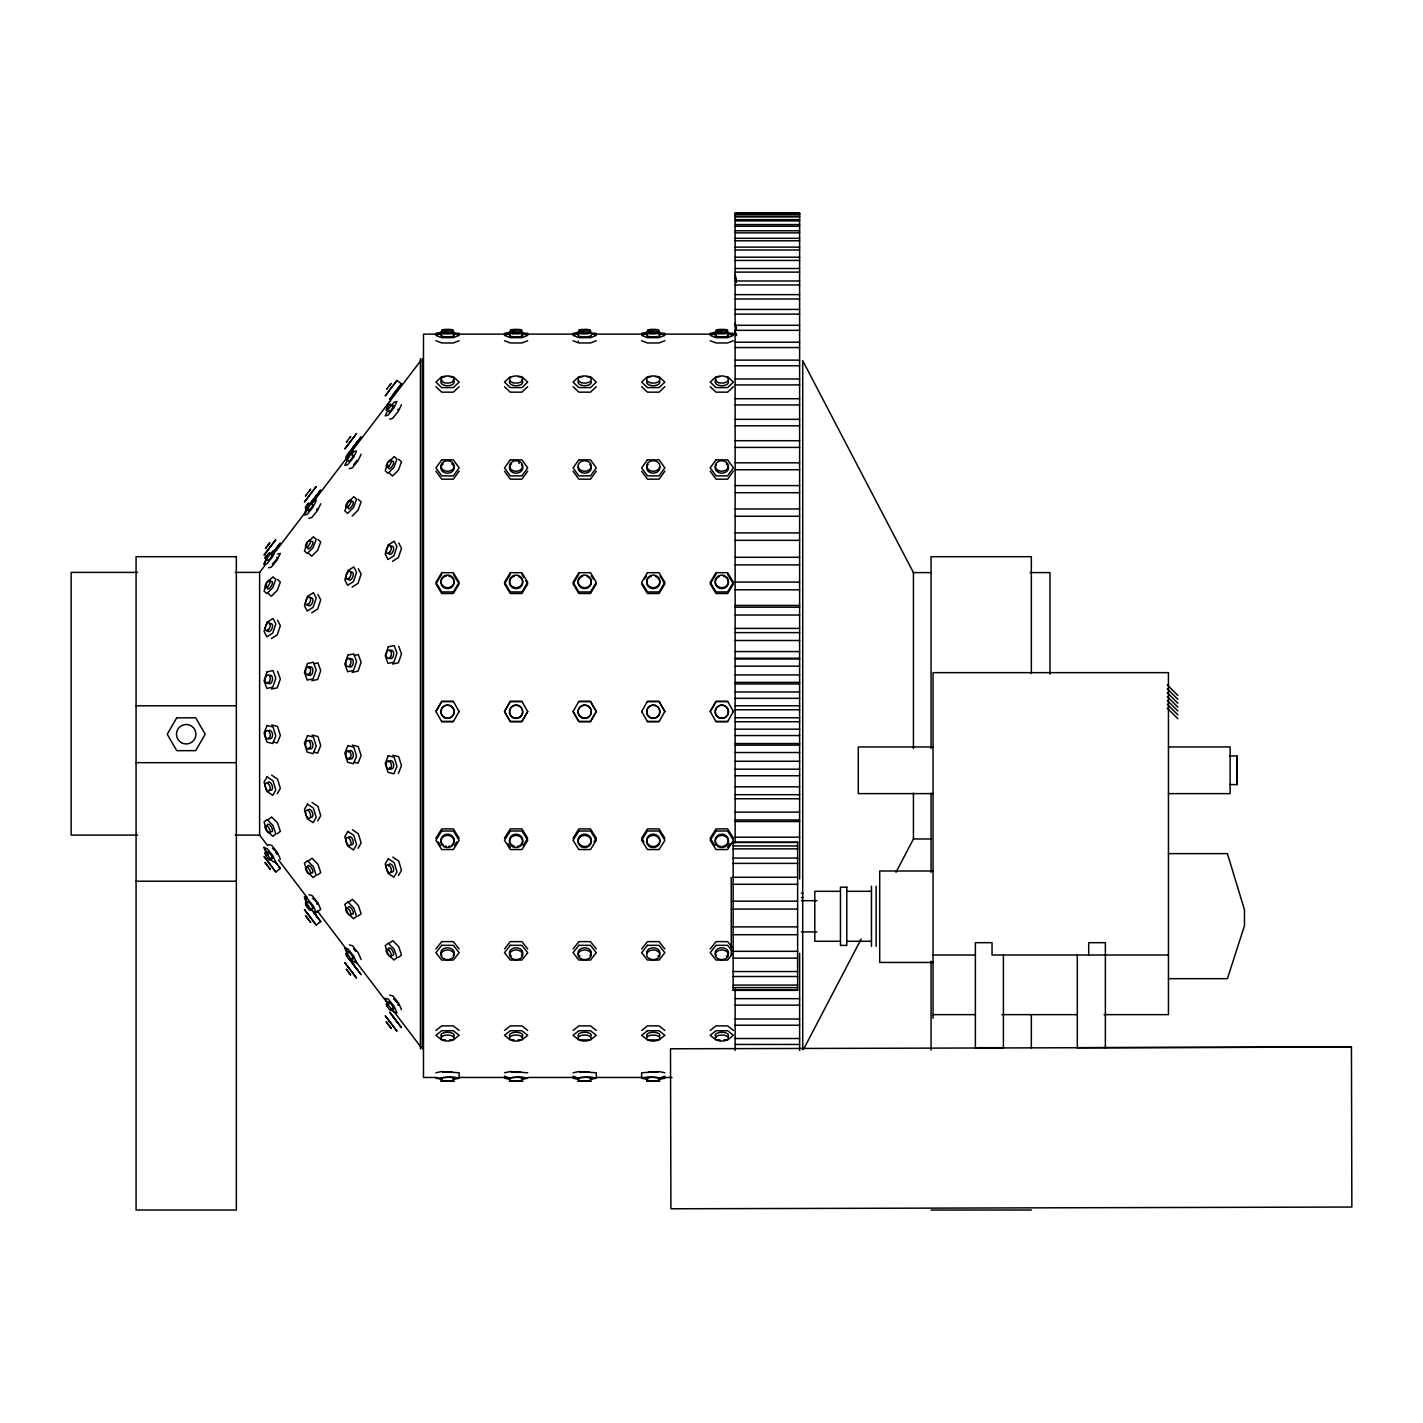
<?xml version="1.0" encoding="UTF-8"?>
<svg xmlns="http://www.w3.org/2000/svg" width="1423" height="1423" viewBox="0 0 1423 1423"><rect width="100%" height="100%" fill="white"/><g stroke="black" fill="none" stroke-linecap="round" stroke-linejoin="round"><path stroke-width="1.5" d="M265.212 558.332C269.996 558.741 272.718 545.489 265.212 558.332A4.269 0.925 -54.6 0 1 266.065 555.628M267.471 559.951C268.129 563.01 275.244 551.448 271.082 554.668M398.12 409.113L397.746 410.02M266.51 584.373L264.055 591.061L266.848 593.569L272.736 587.735L275.813 579.374L273.02 576.866L267.133 582.701M307.919 510.217C308.079 513.436 314.696 503.92 312.188 504.471M307.528 542.625L304.433 550.968L307.226 553.494L313.113 547.642L316.208 539.299L313.398 536.773L308.987 541.149M387.679 464.129L385.206 470.8L387.999 473.325L393.886 467.473L396.964 459.131L394.171 456.605L388.283 462.457M276.774 558.314L276.898 557.105M398.404 773.276L401.499 765.716L398.707 756.698L392.819 755.239M264.055 563.793L266.848 557.282M304.433 513.614L306.532 508.74M317.169 508.758L316.618 509.825M348.475 460.269C347.55 464.876 355.892 453.51 352.157 455.253M267.133 558.029L264.055 564.557L266.848 563.846L272.736 556.624L275.813 550.096L273.02 550.808L270.672 553.689M306.745 510.092L304.433 514.984L307.226 514.29L313.113 507.05L316.208 500.54L313.398 501.252L311.05 504.133M320.726 503.795L317.649 510.323L311.762 517.545L308.951 518.239M347.141 460.536L344.811 465.428L347.621 464.716L353.491 457.495L356.586 450.984L353.793 451.678L351.428 454.577M361.122 454.239L358.027 460.75L352.139 467.971L349.347 468.683M387.518 410.962L385.206 415.854L387.999 415.16L393.886 407.939L396.964 401.411L394.171 402.122L391.823 405.004M401.499 404.666L398.404 411.194L392.517 418.415L389.724 419.127M308.079 509.843L308.684 508.723M388.959 410.5C387.59 416.05 397.053 402.442 392.054 406.142M803.728 1048.947L861.146 939.055M895.992 872.335L913.424 838.965L913.424 793.091M346.661 457.761C344.099 466.922 357.635 443.193 346.661 457.761A4.269 0.925 -54.6 0 1 346.838 455.289A4.269 0.925 -54.6 0 1 350.574 451.055M435.918 711.66L441.717 701.61L453.332 701.61M459.149 711.375L453.332 721.692L441.717 721.692L435.918 711.375L441.717 701.326L453.332 701.326L459.149 711.66M527.72 711.375L521.903 721.425L510.288 721.425L504.489 711.375L510.288 701.326L521.903 701.326L527.72 711.66L521.903 721.692L510.288 721.692L504.489 711.66L510.288 701.61L521.903 701.61M641.631 711.66L647.447 701.326L659.062 701.326L664.861 711.375L659.062 721.692L647.447 721.692L641.631 711.375M710.202 711.66L716.018 701.61L727.633 701.61M733.432 711.375L727.633 721.692L716.018 721.692L710.202 711.375L716.018 701.326L727.633 701.326L733.432 711.66M356.995 460.252L356.408 461.23M277.254 793.678L280.349 788.395L277.556 779.128L271.668 775.161M317.649 820.982L320.726 815.699L317.934 806.432L312.046 802.447M358.027 848.286L361.122 843.003L358.311 833.736L352.424 829.751M398.404 875.572L401.499 870.289L398.707 861.04L392.819 857.055M436.879 582.309L441.717 574.305M459.149 583.91L453.332 593.533L441.717 593.533L435.918 583.91M510.288 574.305L504.489 583.91L510.288 593.533L521.903 593.533L527.72 583.91L525.781 580.709M578.859 574.305L573.06 583.91L578.859 593.533L590.492 593.533L596.29 583.91M644.53 579.108L646.469 575.906M716.018 574.305L710.202 583.91L716.018 593.533L727.633 593.533L733.432 583.91L727.633 574.305M275.955 559.862L275.297 560.858M435.918 838.165L441.717 828.898L453.332 828.898L459.149 838.165M454.506 845.582L456.819 841.865M504.489 838.165L510.288 828.898L521.903 828.898L527.72 838.165M523.077 845.582L526.563 840.015M573.06 838.165L578.859 828.898L590.492 828.898L596.29 838.165L593.96 841.865M727.633 847.432L729.946 843.714M267.364 550.701L269.676 547.606M305.483 495.933L310.623 489.174L309.52 490.704M348.137 444.599L350.449 441.468M312.402 500.914L314.59 497.979M356.07 461.728L353.616 464.538M272.309 544.244L269.854 547.357M459.149 471.155L453.332 479.177L441.717 479.177L435.918 471.155M527.72 471.155L521.903 479.177L510.288 479.177L504.489 471.155M596.29 471.155L590.492 479.177L578.859 479.177L573.06 471.155M664.861 471.155L659.062 479.177L647.447 479.177L641.631 471.155M733.432 471.155L727.633 479.177L716.018 479.177L710.202 471.155M273.02 543.444L275.813 539.619L264.055 555.077L267.133 551.181M308.097 497.143L310.054 494.528M313.398 490.384L316.208 486.541L304.433 502.017L307.528 498.121M353.793 437.306L356.586 433.481L344.811 448.939L347.906 445.043M394.171 384.246L396.964 380.403L401.499 383.854L389.724 399.329L401.499 383.854M308.951 505.467L320.726 489.992L312.046 501.554M312.437 491.558L310.427 494.048M389.208 390.56L388.639 391.325L390.827 388.408M265.923 547.855C263.308 551.448 272.593 538.926 269.125 543.782M387.074 388.657C384.477 392.197 394.598 378.643 389.795 385.224M353.473 446.893L352.691 447.978L354.967 444.919M349.898 437.644C353.349 432.93 344.277 444.776 346.803 441.699M275.92 548.94L277.04 547.41L274.568 550.559M356.533 443.015L357.796 441.272L355.341 444.438M397.07 389.742L398.191 388.212L395.719 391.361M395.363 391.841L393.122 394.847L393.975 393.797M268.805 544.191L267.933 545.365M315.817 496.52L317.418 494.368L314.963 497.499M274.941 561.356L272.451 563.953M274.194 551.057L280.349 543.052L271.366 554.685M267.684 845.707L259.626 835.105L259.626 572.402L264.998 565.34M275.76 551.199L306.674 510.572M312.046 503.493L420.959 360.393M350.805 440.988L353.206 437.893M391.2 387.928L393.406 385.064M267.186 546.325L266.332 547.446M349.204 443.229L348.244 444.474M313.362 499.74L312.615 500.7M306.425 494.759L305.589 495.809M435.918 948.981L441.717 941.617L453.332 941.617L459.149 948.981M504.489 948.981L510.288 941.617L521.903 941.617L527.72 948.981M573.06 948.981L578.859 941.617L590.492 941.617L596.29 948.981M641.631 948.981L647.447 941.617L659.062 941.617L664.861 948.981M710.202 948.981L716.018 941.617L727.633 941.617L732.276 947.505M732.276 954.175L727.633 960.063L716.018 960.063L710.202 952.699L716.018 945.317L727.633 945.317L732.276 951.222M396.964 380.403L385.206 395.879L388.283 391.983M310.765 502.728L313.113 499.793L316.208 498.993M349.969 454.026L353.491 449.632M352.139 516.087L358.027 510.252L361.122 501.892L358.311 499.384M459.149 386.7L453.332 392.161L441.717 392.161L435.918 386.7M510.288 376.65L504.489 382.111L510.288 387.59L521.903 387.59L527.72 382.111L521.903 376.65L518.043 376.65M527.72 386.7L521.903 392.161L510.288 392.161L504.489 386.7M596.29 386.7L590.492 392.161L578.859 392.161L573.06 386.7M664.861 386.7L659.062 392.161L647.447 392.161L641.631 386.7M733.432 386.7L727.633 392.161L716.018 392.161L710.202 386.7M435.918 1030.465L441.717 1025.876L453.332 1025.876L459.149 1030.465M504.489 1030.465L510.288 1025.876L521.903 1025.876L527.72 1030.465M573.06 1030.465L578.859 1025.876L590.492 1025.876L596.29 1030.465M641.631 1030.465L647.447 1025.876L659.062 1025.876L664.861 1030.465M710.202 1030.465L716.018 1025.876L727.633 1025.876L733.432 1030.465M268.573 819.346L271.668 816.962L277.556 822.974L280.349 831.37L277.254 833.753M308.951 860.577L312.046 858.194L317.934 864.206L320.726 872.584L317.649 874.967M349.347 901.791L352.424 899.407L358.311 905.419L361.122 913.815L358.027 916.181M389.724 943.004L392.819 940.639L398.707 946.633L401.499 955.029L398.404 957.412M272.736 868.066L275.813 871.961L280.349 868.51L275.19 861.573M313.113 921.126L316.208 925.021L320.726 921.57L312.046 910.009M310.765 908.852L313.113 911.769L316.208 912.57L320.726 909.368L317.934 902.858L312.046 895.547L308.951 894.729M271.366 638.607L277.254 634.854L280.349 625.675L277.556 620.25M311.762 612.833L317.649 609.08L320.726 599.901L317.934 594.476M352.139 587.076L358.027 583.323L361.122 574.127L358.311 568.702M392.517 561.302L398.404 557.549L401.499 548.371L398.707 542.946M441.93 332.929L435.918 335.401L441.717 337.66L453.332 337.66L459.149 335.401L453.137 332.929M459.149 340.72L453.332 342.961L441.717 342.961L435.918 340.72M510.288 333.16L504.489 335.401L510.288 337.66L521.903 337.66L527.72 335.401L521.476 332.893M527.72 340.72L521.903 342.961L510.288 342.961L504.489 340.72M578.859 333.16L573.06 335.401L578.859 337.66L590.492 337.66L596.29 335.401L590.492 333.16M596.29 340.72L590.492 342.961L578.859 342.961L573.06 340.72M647.447 333.16L641.631 335.401L647.447 337.66L659.062 337.66L664.861 335.401L659.062 333.16M664.861 340.72L659.062 342.961L647.447 342.961L641.631 340.72M716.445 332.893L710.202 335.401L716.018 337.66L727.633 337.66L733.432 335.401L727.829 333.711M733.432 340.72L727.633 342.961L716.018 342.961L710.202 340.72M659.062 1078.403L664.861 1076.162M277.556 554.063L280.349 553.369L277.254 559.879L271.366 567.101L268.573 567.813M435.918 333.373L441.717 332.128L459.149 333.373M504.489 333.373L510.288 332.128L527.72 333.373M573.06 333.373L578.859 332.128L596.29 333.373M641.631 333.373L647.447 332.128L664.861 333.373M710.202 333.373L716.018 332.128L733.432 333.373M435.918 1072.782L441.717 1071.555L459.149 1072.782L459.149 1078.207L453.332 1079.452M504.489 1072.782L510.288 1071.555L527.72 1072.782M521.903 1079.452L527.72 1078.207L521.903 1076.962L504.489 1078.207L510.288 1079.452M573.06 1072.782L578.859 1071.555L596.29 1072.782L596.29 1078.207L590.492 1079.452M664.861 1072.782L659.062 1071.555L641.631 1072.782L641.631 1078.207L647.447 1076.962L664.861 1078.207L659.062 1079.452M453.137 1078.634C455.307 1076.749 439.582 1076.784 441.93 1078.634M314.003 663.723L317.934 662.922L320.726 670.607L317.649 679.5L311.762 680.728M354.398 655.38L358.311 654.58L361.122 662.264L358.027 671.158L352.139 672.368M271.366 689.07L277.254 687.843L280.349 678.949L277.556 671.265M392.517 664.025L398.404 662.816L401.499 653.922L398.707 646.238M521.476 1078.687C524.464 1076.926 509.505 1076.642 510.092 1078.545A6.635 1.476 0 0 0 510.092 1079.79M452.639 330.83C457.601 328.909 437.448 328.891 442.411 330.83M521.209 330.83C526.136 328.873 506.001 328.909 510.982 330.83M589.798 330.83C594.654 328.909 574.625 328.891 579.552 330.83M658.369 330.83C662.94 328.909 643.57 328.891 648.141 330.83M726.94 330.83C731.813 328.891 711.785 328.909 716.712 330.83M589.798 1078.723C593.658 1077.015 578.289 1076.606 578.503 1078.509A6.635 1.476 0 0 0 578.503 1079.719M658.084 1078.759C663.954 1076.891 643.178 1076.695 648.141 1078.723M442.695 1072.23L452.372 1072.23M511.266 1072.23L520.943 1072.23M579.837 1072.23L589.513 1072.23M648.408 1072.23L658.084 1072.23M1351.441 1047.043L670.5 1048.787L670.909 1208.785L1351.85 1207.042L1351.441 1047.043L1077.318 1047.684M735.14 213.432L799.619 213.432M735.14 213.859L799.619 213.859M735.14 214.268L799.619 214.268M735.14 216.083L799.619 216.083M735.14 216.919L799.619 216.919M735.14 219.658L799.619 219.658M735.14 220.903L799.619 220.903M735.14 224.567L799.619 224.567M735.14 226.221L799.619 226.221M735.14 230.793L799.619 230.793M735.14 232.856L799.619 232.856M735.14 238.317L799.619 238.317M735.14 240.789L799.619 240.789M735.14 247.122L799.619 247.122M735.14 249.986L799.619 249.986M735.14 257.189L799.619 257.189M735.14 260.445L799.619 260.445M735.14 268.485L799.619 268.485M735.14 272.113L799.619 272.113M735.14 280.989L799.619 280.989M735.14 284.974L799.619 284.974M735.14 294.632L799.619 294.632M735.14 298.99L799.619 298.99M735.14 309.431L799.619 309.431M735.14 314.127L799.619 314.127M735.14 325.298L799.619 325.298M735.14 330.332L799.619 330.332M441.237 334.12L423.485 334.12L423.485 338.781M454.56 334.12L510.021 334.12M523.344 334.12L578.805 334.12M592.128 334.12L647.607 334.12M658.689 334.12L714.168 334.12M727.473 334.12L736.349 334.12M735.14 342.214L799.619 342.214M735.14 347.55L799.619 347.55M735.14 360.126L799.619 360.126M735.14 365.764L799.619 365.764M445.595 376.65L441.717 376.65L435.918 382.111L441.717 387.59L453.332 387.59L459.149 382.111L453.332 376.65L449.472 376.65M582.736 376.65L578.859 376.65L573.06 382.111L578.859 387.59L590.492 387.59L596.29 382.111L590.492 376.65L586.614 376.65M651.307 376.65L647.447 376.65L641.631 382.111L647.447 387.59L659.062 387.59L664.861 382.111L659.062 376.65L655.185 376.65M719.878 376.65L716.018 376.65L710.202 382.111L716.018 387.59L727.633 387.59L733.432 382.111L727.633 376.65M735.14 378.98L799.619 378.98M735.14 384.922L799.619 384.922M735.14 398.742L799.619 398.742M735.14 404.95L799.619 404.95M735.14 419.34L799.619 419.34M735.14 425.797L799.619 425.797M735.14 440.721L799.619 440.721M735.14 447.409L799.619 447.409M735.14 462.831L799.619 462.831M735.14 469.732L799.619 469.732M735.14 485.599L799.619 485.599M735.14 492.714L799.619 492.714M735.14 508.972L799.619 508.972M735.14 516.264L799.619 516.264M735.14 532.896L799.619 532.896M735.14 540.349L799.619 540.349M735.14 557.282L799.619 557.282M735.14 564.878L799.619 564.878M137.675 572.402L71.15 572.402L71.15 835.105L137.675 835.105M235.222 572.402L259.626 572.402M802.714 1049.623L802.714 360.659L913.424 572.597L931.033 572.597M1030.145 572.597L1049.961 572.597L1049.961 674.093M735.14 582.078L799.619 582.078M735.14 589.798L799.619 589.798M735.14 605.433L799.619 605.433M735.14 607.212L799.619 607.212M735.14 615.021L799.619 615.021M735.14 628.397L799.619 628.397M735.14 632.63L799.619 632.63M735.14 640.51L799.619 640.51M735.14 651.574L799.619 651.574M735.14 658.226L799.619 658.226M735.14 659.009L799.619 659.009M735.14 666.177L799.619 666.177M735.14 674.911L799.619 674.911M735.14 682.364L799.619 682.364M735.14 683.965L799.619 683.965M735.14 691.952L799.619 691.952M735.14 698.319L799.619 698.319M578.859 701.61L590.492 701.61L596.29 711.66L590.492 721.692L578.859 721.692L573.06 711.66L578.859 701.326L590.492 701.326L596.29 711.375L590.492 721.425L578.859 721.425L573.06 711.375M647.447 701.61L659.062 701.61L664.861 711.66M136.074 705.79L236.343 705.79M735.14 705.772L799.619 705.772M735.14 709.757L799.619 709.757M735.14 717.761L799.619 717.761M441.717 721.425L453.332 721.425M647.447 721.425L659.062 721.425M716.018 721.425L727.633 721.425M735.14 721.746L799.619 721.746M735.14 729.181L799.619 729.181M735.14 735.549L799.619 735.549M735.14 743.535L799.619 743.535M735.14 745.136L799.619 745.136M933.043 746.95L858.282 746.95L858.282 793.625L933.043 793.625M1168.443 746.95L1230.112 746.95L1230.112 793.625L1168.443 793.625M735.14 752.536L799.619 752.536M1230.112 755.969L1237.103 755.969L1237.103 784.624L1230.112 784.553M735.14 761.252L799.619 761.252M136.074 762.675L236.343 762.675M735.14 769.203L799.619 769.203M735.14 775.748L799.619 775.748M735.14 786.812L799.619 786.812M735.14 794.692L799.619 794.692M735.14 798.765L799.619 798.765M735.14 812.142L799.619 812.142M735.14 819.95L799.619 819.95M735.14 821.551L799.619 821.551M235.222 835.105L259.626 835.105M735.14 837.186L799.619 837.186M913.424 838.965L931.033 838.965M733.147 842.452L797.627 842.452M733.147 845.938L797.627 845.938M733.147 848.855L797.627 848.855M1168.443 853.622L1227.409 853.622L1244.467 909.742L1244.467 925.75L1227.409 978.668L1168.443 978.668M733.147 858.087L797.627 858.087M733.147 863.387L797.627 863.387M933.043 870.983L879.716 870.983L879.716 962.446L933.043 962.446M733.147 877.279L797.627 877.279M136.074 881.211L236.343 881.211M733.147 884.288L797.627 884.288M840.459 891.314L814.792 891.314L814.792 941.279L840.459 941.279M846.792 891.314L871.463 891.314M801.416 893.199L802.839 893.199M801.416 897.522L802.839 897.522M801.416 900.688L816.909 900.688M733.147 901.168L797.627 901.168M733.147 909.066L797.627 909.066M733.147 926.889L797.627 926.889M801.416 931.905L816.909 931.905M733.147 934.715L797.627 934.715M846.792 941.279L871.463 941.279M733.147 951.329L797.627 951.329M933.043 955.011L975.378 955.011M1168.443 955.011L992.044 955.011L992.044 942.684L975.378 942.684L975.378 1048.004M733.147 958.141L797.627 958.141M733.147 971.535L797.627 971.535M733.147 976.516L797.627 976.516M733.147 985.09L797.627 985.09M733.147 987.633L797.627 987.633M733.147 990.141L797.627 990.141M735.14 998.679L799.619 998.679M735.14 1005.136L799.619 1005.136M933.043 1014.635L975.235 1014.635M1001.881 1014.635L1077.389 1014.635M1104.052 1014.635L1168.443 1014.635L1168.443 672.652L933.043 672.652L933.043 1018.317M735.14 1019.01L799.619 1019.01M735.14 1025.218L799.619 1025.218M735.14 1038.505L799.619 1038.505M445.595 1039.911L441.717 1039.911L435.918 1035.321L441.717 1030.732L453.332 1030.732L459.149 1035.321L453.332 1039.911L449.472 1039.911M514.165 1039.911L510.288 1039.911L504.489 1035.321L510.288 1030.732L521.903 1030.732L527.72 1035.321L521.903 1039.911L518.043 1039.911M719.878 1039.911L716.018 1039.911L710.202 1035.321L716.018 1030.732L727.633 1030.732L733.432 1035.321L727.633 1039.911L723.756 1039.911M735.14 1044.446L799.619 1044.446M975.378 1047.684L1003.411 1047.684M436.808 1077.46L423.485 1077.46L423.485 1070.274M458.989 1077.46L505.592 1077.46M527.773 1077.46L574.376 1077.46M596.557 1077.46L643.16 1077.46M663.136 1077.46L672.012 1077.46M931.051 1210.03L1031.337 1210.03M641.631 1078.207L647.447 1079.452M596.29 1078.207L590.492 1076.962L573.06 1078.207L578.859 1079.452M459.149 1078.207L453.332 1076.962L435.918 1078.207L441.717 1079.452M271.668 724.965L277.556 726.442L280.349 735.46L277.254 743.002L273.341 742.023M312.046 735.051L317.934 736.527L320.726 745.545L317.649 753.087L313.718 752.109M352.424 745.136L358.311 746.613L361.122 755.631L358.027 763.19L354.096 762.194M307.226 897.29L304.433 896.579L306.745 901.471M268.573 844.568L271.668 845.369L277.556 852.679L280.349 859.19M349.347 944.908L352.424 945.708L358.311 953.019L361.122 959.529M389.724 995.068L392.819 995.887L398.707 1003.197L401.499 1009.69M573.06 1076.162L578.859 1078.403M504.489 1076.162L510.288 1078.403M346.554 951.72L346.803 954.033M266.368 853.053L265.123 852.466L265.354 853.604M306.603 902.484L305.465 902.164L306.728 904.957M398.707 459.291L401.499 461.817L398.404 470.159L392.517 476.011L389.724 473.485M317.934 539.459L320.726 541.967L317.649 550.327L311.762 556.162L308.951 553.654M277.556 579.535L280.349 582.06L277.254 590.403L271.366 596.255L268.573 593.729M1167.269 684.89L1177.87 695.491M1167.269 688.768L1177.87 699.369M1167.269 692.627L1177.87 703.247M1167.269 696.505L1177.87 707.124M1167.269 700.383L1177.87 710.984M1167.269 704.26L1177.87 714.862M1167.269 708.138L1177.87 718.74M387.856 1002.077L386.273 1001.152L387.821 1004.585M265.105 862.569L270.245 869.328L265.123 862.623M352.655 963.531L354.932 966.448M307.261 918.048L310.623 922.406M393.637 1026.783L391.165 1023.439M386.256 1021.767L389.653 1026.321M270.37 858.674L272.736 861.591L275.813 862.409L273.02 855.899L267.133 848.588L264.055 847.788L266.137 852.662M351.143 959.013L353.491 961.93L356.586 962.748L353.793 956.238L347.906 948.928L344.811 948.127L347.621 954.62M391.521 1009.174L393.886 1012.109L396.964 1012.909L394.171 1006.417L388.283 999.088L385.206 998.288L387.999 1004.798M308.133 906.913L307.226 905.704M280.349 868.51L274.906 861.52M320.726 921.57L313.843 912.445L317.418 917.212L316.013 915.451M349.347 959.173L361.122 974.648L352.139 963.015M312.455 920.13L310.392 917.301M353.491 974.186L356.586 978.099L344.811 962.624L347.621 966.466M393.886 1027.264L396.964 1031.159L385.206 1015.684L387.999 1019.526M268.022 861.662L267.417 860.915L269.641 863.761M352.335 972.567L353.278 973.741L350.769 970.379M356.711 968.938L357.796 970.29L354.256 965.701M397.106 1021.999L398.191 1023.368L394.473 1018.548M349.933 974.097C353.455 978.544 343.512 965.505 346.981 970.237M275.635 862.391L277.04 864.17L275.439 861.982M394.278 1018.156L393.068 1016.627L395.309 1019.508M309.147 915.683L307.777 913.94L310.018 916.821M306.728 917.195L305.5 915.647L308.88 920.183M389.991 1026.766L391.396 1028.527L388.017 1024.169M349.275 973.243L347.781 971.144M350.414 969.881L348.155 967L349.097 968.316M390.791 1022.959L388.532 1020.06L389.208 1021.02M278.446 859.83L306.674 896.935M317.436 911.076L347.016 949.941M355.074 960.543L387.341 1002.948M392.73 1010.01L420.959 1047.115M270.014 864.241L272.238 867.212M353.776 965.061L352.726 963.656M387.358 1023.297L386.273 1021.821M309.52 920.859L310.588 922.335M316.208 925.021L304.433 909.564L307.226 913.388M275.813 871.961L264.055 856.486L266.848 860.328M733.432 838.165L727.633 828.898L716.018 828.898L710.202 838.165L714.844 845.582M664.861 838.165L659.062 828.898L647.447 828.898L641.631 838.165L643.961 841.865M507.975 843.714L510.288 847.432M438.231 841.865L440.561 845.582M660.023 575.906L664.861 583.91L659.062 593.533L647.447 593.533L641.631 583.91M591.452 575.906L593.391 579.108M521.903 574.305L523.842 577.507M453.332 574.305L458.188 582.309M345.593 947.771L347.906 952.663M264.055 847.023L267.133 853.533M316.208 912.57L313.398 906.077L307.528 898.767L304.433 897.949L306.532 902.822M735.14 331.363L736.598 335.561M735.14 323.377L736.491 327.45M735.14 325.138L736.491 329.211M735.14 277.556L736.403 282.554M735.14 274.888L736.403 279.637M1236.783 756.04L1236.783 784.553M1105.369 1048.004L1105.369 942.684L1088.702 942.684L1088.702 955.011M1077.318 955.011L1077.318 1048.004M1031.337 673.47L1031.337 556.695L931.051 556.695L931.051 748.427M1031.337 1014.528L1031.337 1047.844M1003.411 955.011L1003.411 1048.004M931.051 793.091L931.051 872.441M931.051 961.201L931.051 1050.067M913.424 572.597L913.424 748.427M876.123 886.227L876.123 946.366M871.463 886.227L871.463 946.366M799.619 879.04L799.619 212.97L735.14 212.97L735.14 842.967M799.619 953.214L799.619 1050.512M735.14 989.003L735.14 1050.512M731.244 877.422L731.244 955.189M423.485 339.67L423.485 1069.865M422.311 358.632L422.311 1048.876M420.408 358.632L420.408 1048.876M311.779 541.434A4.269 1.619 -59.4 0 1 312.615 544.031A4.269 1.619 -59.4 0 1 309.396 548.567A4.269 1.619 -59.4 0 1 307.813 547.055M271.082 581.651A4.269 1.619 -59.4 0 1 272.309 583.857A4.269 1.619 -59.4 0 1 269.018 588.66A4.269 1.619 -59.4 0 1 267.471 586.899M391.699 461.728A4.269 1.619 -59.4 0 1 393.637 462.813A4.269 1.619 -59.4 0 1 390.827 467.9A4.269 1.619 -59.4 0 1 388.497 467.527M351.677 501.572A4.269 1.619 -59.4 0 1 353.153 503.368A4.269 1.619 -59.4 0 1 350.076 508.278A4.269 1.619 -59.4 0 1 348.155 507.193M306.728 507.655A4.269 0.925 -54.6 0 1 305.571 507.282A4.269 0.925 -54.6 0 1 308.168 503.031M386.362 407.85A4.269 0.925 -54.6 0 1 386.327 407.031M386.611 406.284A4.269 0.925 -54.6 0 1 390.596 401.073M350.752 451.002A4.269 0.925 -54.6 0 1 350.93 451.856M307.937 902.947A4.269 0.925 54.6 0 1 309.04 902.36A4.269 0.925 54.6 0 1 312.402 906.896A4.269 0.925 54.6 0 1 312.099 908.55M312.331 898.607A4.269 0.925 54.6 0 1 312.811 898.607M313.843 899.407A4.269 0.925 54.6 0 1 314.358 899.959M315.283 901.079A4.269 0.925 54.6 0 1 315.639 901.559M316.6 903.054A4.269 0.925 54.6 0 1 317.222 904.37M267.72 853.177A4.269 0.925 54.6 0 1 268.645 852.181A4.269 0.925 54.6 0 1 272.202 857.144A4.269 0.925 54.6 0 1 271.099 857.909M268.467 854.565A4.269 0.925 54.6 0 1 268.182 854.085M272.558 848.499A4.269 0.925 54.6 0 1 272.967 848.802M273.981 849.78A4.269 0.925 54.6 0 1 274.354 850.207M275.439 851.648A4.269 0.925 54.6 0 1 276.347 853.124M276.756 853.996A4.269 0.925 54.6 0 1 276.951 854.547M388.977 1003.891A4.269 0.925 54.6 0 1 389.76 1002.646A4.269 0.925 54.6 0 1 393.388 1007.733A4.269 0.925 54.6 0 1 392.09 1008.249M393.477 998.91A4.269 0.925 54.6 0 1 394.438 999.586M394.954 1000.102A4.269 0.925 54.6 0 1 395.879 1001.169M396.234 1001.65A4.269 0.925 54.6 0 1 396.75 1002.415M397.728 1004.087A4.269 0.925 54.6 0 1 398.173 1005.35M348.208 952.752A4.269 0.925 54.6 0 1 349.809 952.894A4.269 0.925 54.6 0 1 353.029 957.626A4.269 0.925 54.6 0 1 352.032 958.39M353.598 949.016A4.269 0.925 54.6 0 1 354.576 949.924M355.11 950.546A4.269 0.925 54.6 0 1 355.661 951.24M307.813 867.407A4.269 1.708 60.2 0 1 309.663 865.807A4.269 1.708 60.2 0 1 312.811 870.929A4.269 1.708 60.2 0 1 310.979 872.548M267.399 825.963A4.269 1.708 60.2 0 1 269.214 824.557A4.269 1.708 60.2 0 1 272.344 829.307A4.269 1.708 60.2 0 1 271.099 831.619M388.586 949.853A4.269 1.708 60.2 0 1 390.311 948.18A4.269 1.708 60.2 0 1 393.513 953.054A4.269 1.708 60.2 0 1 392.09 955.189M348.244 907.091A4.269 1.708 60.2 0 1 352.228 909.653A4.269 1.708 60.2 0 1 352.192 914.171M348.475 837.382A4.269 2.259 69.8 0 1 352.868 840.015A4.269 2.259 69.8 0 1 351.001 844.586M307.919 810.452A4.269 2.259 69.8 0 1 312.26 812.142A4.269 2.259 69.8 0 1 310.979 817.407M267.471 783.361A4.269 2.259 69.8 0 1 270.548 782.846A4.269 2.259 69.8 0 1 272.487 788.342A4.269 2.259 69.8 0 1 269.676 789.64M388.515 865.984A4.269 2.259 69.8 0 1 391.343 864.437A4.269 2.259 69.8 0 1 393.655 869.987A4.269 2.259 69.8 0 1 390.827 871.534M388.959 761.963A4.269 2.561 83.3 0 1 392.588 761.661A4.269 2.561 83.3 0 1 393.139 767.744A4.269 2.561 83.3 0 1 389.475 767.762M268.449 730.782A4.269 2.561 83.3 0 1 271.811 732.009A4.269 2.561 83.3 0 1 271.953 737.559A4.269 2.561 83.3 0 1 268.627 737.897M309.147 740.618A4.269 2.561 83.3 0 1 312.402 742.521A4.269 2.561 83.3 0 1 312.188 747.911A4.269 2.561 83.3 0 1 308.862 747.786M349.702 750.615A4.269 2.561 83.3 0 1 352.886 752.874A4.269 2.561 83.3 0 1 352.424 758.174A4.269 2.561 83.3 0 1 349.097 757.676M348.475 752.127A4.269 2.561 83.3 0 1 349.364 750.81M349.364 659.561A4.269 2.544 -81.7 0 1 352.708 659.649A4.269 2.544 -81.7 0 1 352.602 665.164A4.269 2.544 -81.7 0 1 349.24 666.64M389.92 651.04A4.269 2.544 -81.7 0 1 393.193 651.521A4.269 2.544 -81.7 0 1 392.855 657.07A4.269 2.544 -81.7 0 1 389.475 658.155M308.827 668.116A4.269 2.544 -81.7 0 1 312.473 668.276A4.269 2.544 -81.7 0 1 311.708 674.342A4.269 2.544 -81.7 0 1 308.097 673.879M269.641 675.409A4.269 2.544 -81.7 0 1 272.433 677.793A4.269 2.544 -81.7 0 1 270.939 683.093A4.269 2.544 -81.7 0 1 267.72 682.222M350.414 572.686A4.269 2.206 -68.5 0 1 353.26 573.878A4.269 2.206 -68.5 0 1 351.125 579.428A4.269 2.206 -68.5 0 1 348.155 578.503M310.214 598.3A4.269 2.206 -68.5 0 1 312.669 601.769A4.269 2.206 -68.5 0 1 308.311 605.54M308.097 605.273A4.269 2.206 -68.5 0 1 307.742 604.028M390.613 547.072A4.269 2.206 -68.5 0 1 393.62 547.944A4.269 2.206 -68.5 0 1 391.556 553.618A4.269 2.206 -68.5 0 1 388.55 552.747M270.014 623.932A4.269 2.206 -68.5 0 1 272.522 625.818A4.269 2.206 -68.5 0 1 270.103 631.172A4.269 2.206 -68.5 0 1 267.364 629.802M453.137 380.19A6.635 3.611 0 0 1 451.874 384.85A6.635 3.611 0 0 1 443.193 384.85A6.635 3.611 0 0 1 441.93 380.19M727.829 380.581A6.635 3.611 0 0 1 725.605 385.082A6.635 3.611 0 0 1 717.085 384.637A6.635 3.611 0 0 1 716.445 379.994M591.256 381.666A6.635 3.611 0 0 1 583.839 385.704A6.635 3.611 0 0 1 578.503 380.795M659.561 381.008A6.635 3.611 0 0 1 653.673 385.722A6.635 3.611 0 0 1 646.736 381.435M521.476 379.994A6.635 3.611 0 0 1 520.854 384.637A6.635 3.611 0 0 1 512.316 385.082A6.635 3.611 0 0 1 510.092 380.581M453.137 334.618A6.635 1.476 0 0 1 451.874 336.522A6.635 1.476 0 0 1 443.193 336.522A6.635 1.476 0 0 1 441.93 334.618M727.829 334.779A6.635 1.476 0 0 1 725.605 336.628A6.635 1.476 0 0 1 717.085 336.451A6.635 1.476 0 0 1 716.445 334.53M591.203 335.134A6.635 1.476 0 0 1 584.053 336.877A6.635 1.476 0 0 1 578.503 334.867M578.503 341.271A6.635 1.476 0 0 1 578.254 341.093M659.561 334.956A6.635 1.476 0 0 1 653.673 336.877A6.635 1.476 0 0 1 646.736 335.134M521.476 334.53A6.635 1.476 0 0 1 520.854 336.451A6.635 1.476 0 0 1 512.316 336.628A6.635 1.476 0 0 1 510.092 334.779M659.561 1078.705A6.635 1.476 0 0 1 659.561 1079.63M646.736 1079.452A6.635 1.476 0 0 1 646.736 1078.883M521.476 1078.296A6.635 1.476 0 0 1 521.476 1080.039M453.137 1078.367A6.635 1.476 0 0 1 453.137 1079.968M441.93 1079.968A6.635 1.476 0 0 1 441.93 1078.367M591.256 1078.99A6.635 1.476 0 0 1 591.256 1079.345M510.092 1036.602A6.635 3.024 0 0 1 512.316 1032.831A6.635 3.024 0 0 1 520.854 1033.205A6.635 3.024 0 0 1 521.476 1037.1M646.736 1035.891A6.635 3.024 0 0 1 653.673 1032.298A6.635 3.024 0 0 1 659.561 1036.246M578.503 1036.442A6.635 3.024 0 0 1 583.839 1032.315A6.635 3.024 0 0 1 591.256 1035.695M716.445 1037.1A6.635 3.024 0 0 1 717.085 1033.205A6.635 3.024 0 0 1 725.605 1032.831A6.635 3.024 0 0 1 727.829 1036.602M441.93 1036.94A6.635 3.024 0 0 1 443.193 1033.027A6.635 3.024 0 0 1 451.874 1033.027A6.635 3.024 0 0 1 453.137 1036.94M510.092 954.762A6.635 4.856 0 0 1 512.316 948.696A6.635 4.856 0 0 1 520.854 949.283A6.635 4.856 0 0 1 521.476 955.545M511.551 956.238A6.635 4.856 0 0 1 510.732 955.545M646.736 953.606A6.635 4.856 0 0 1 653.673 947.843A6.635 4.856 0 0 1 659.561 954.193M658.618 955.545A6.635 4.856 0 0 1 658.084 956.025M578.503 954.477A6.635 4.856 0 0 1 583.839 947.878A6.635 4.856 0 0 1 591.256 953.303M590.99 954.193A6.635 4.856 0 0 1 589.798 955.794M579.837 956.025A6.635 4.856 0 0 1 579.303 955.545M716.445 955.545A6.635 4.856 0 0 1 717.085 949.283A6.635 4.856 0 0 1 725.605 948.696A6.635 4.856 0 0 1 727.829 954.762M727.189 955.545A6.635 4.856 0 0 1 726.37 956.238M441.93 955.295A6.635 4.856 0 0 1 443.193 949.016A6.635 4.856 0 0 1 451.874 949.016A6.635 4.856 0 0 1 453.137 955.295M512.903 845.636A6.635 6.119 0 0 1 510.43 837.115A6.635 6.119 0 0 1 519.769 835.194A6.635 6.119 0 0 1 521.476 843.875M520.943 844.479A6.635 6.119 0 0 1 520 845.226M518.541 845.974A6.635 6.119 0 0 1 517.349 846.294M514.45 846.205A6.635 6.119 0 0 1 513.667 845.974M649.688 845.44A6.635 6.119 0 0 1 647.358 837.453A6.635 6.119 0 0 1 655.825 834.643A6.635 6.119 0 0 1 659.561 842.167M659.062 843.234A6.635 6.119 0 0 1 656.803 845.44M655.683 845.974A6.635 6.119 0 0 1 653.673 846.383M652.41 846.347A6.635 6.119 0 0 1 650.809 845.974M716.445 843.875A6.635 6.119 0 0 1 718.153 835.194A6.635 6.119 0 0 1 727.491 837.115A6.635 6.119 0 0 1 725.019 845.636M724.271 845.974A6.635 6.119 0 0 1 722.244 846.383M720.572 846.294A6.635 6.119 0 0 1 719.38 845.974M717.921 845.226A6.635 6.119 0 0 1 716.979 844.479M441.93 843.554A6.635 6.119 0 0 1 443.193 835.657A6.635 6.119 0 0 1 451.874 835.657A6.635 6.119 0 0 1 453.137 843.554M452.372 844.479A6.635 6.119 0 0 1 451.767 844.995M449.97 845.974A6.635 6.119 0 0 1 448.779 846.294M446.288 846.294A6.635 6.119 0 0 1 445.079 845.974M443.3 844.995A6.635 6.119 0 0 1 442.695 844.479M578.503 842.541A6.635 6.119 0 0 1 581.722 834.803A6.635 6.119 0 0 1 590.349 837.115A6.635 6.119 0 0 1 588.571 845.226M587.112 845.974A6.635 6.119 0 0 1 585.511 846.347M584.266 846.383A6.635 6.119 0 0 1 582.238 845.974M581.118 845.44A6.635 6.119 0 0 1 578.859 843.234M518.541 576.422A6.635 6.35 0 0 1 521.85 585.493A6.635 6.35 0 0 1 511.978 587.29A6.635 6.35 0 0 1 511.551 577.685M512.547 576.955A6.635 6.35 0 0 1 514.45 576.173M655.291 576.279A6.635 6.35 0 0 1 658.618 586.045A6.635 6.35 0 0 1 647.874 586.045A6.635 6.35 0 0 1 651.2 576.279M587.112 576.422A6.635 6.35 0 0 1 589.869 586.258A6.635 6.35 0 0 1 579.232 585.938A6.635 6.35 0 0 1 582.63 576.279M591.256 583.128A6.635 6.35 0 0 1 591.292 584.319M726.37 577.685A6.635 6.35 0 0 1 725.943 587.29A6.635 6.35 0 0 1 716.071 585.493A6.635 6.35 0 0 1 719.38 576.422M723.471 576.173A6.635 6.35 0 0 1 725.374 576.955M451.767 577.418A6.635 6.35 0 0 1 452.372 586.65A6.635 6.35 0 0 1 442.695 586.65A6.635 6.35 0 0 1 443.3 577.418M443.976 576.955A6.635 6.35 0 0 1 446.288 576.084M448.779 576.084A6.635 6.35 0 0 1 451.091 576.955M591.256 467.206A6.635 5.301 0 0 1 583.839 473.13A6.635 5.301 0 0 1 578.503 465.926M589.798 464.485A6.635 5.301 0 0 1 590.847 465.926M521.476 464.752A6.635 5.301 0 0 1 520.854 471.564A6.635 5.301 0 0 1 512.316 472.223A6.635 5.301 0 0 1 510.092 465.606M510.982 464.485A6.635 5.301 0 0 1 511.551 464.005M518.541 462.937A6.635 5.301 0 0 1 519.306 463.222M659.561 466.228A6.635 5.301 0 0 1 653.673 473.148A6.635 5.301 0 0 1 646.736 466.869M647.074 465.926A6.635 5.301 0 0 1 648.141 464.485M727.829 465.606A6.635 5.301 0 0 1 725.605 472.223A6.635 5.301 0 0 1 717.085 471.564A6.635 5.301 0 0 1 716.445 464.752M726.37 464.005A6.635 5.301 0 0 1 726.94 464.485M453.137 465.036A6.635 5.301 0 0 1 451.874 471.885A6.635 5.301 0 0 1 443.193 471.885A6.635 5.301 0 0 1 441.93 465.036M442.411 464.485A6.635 5.301 0 0 1 443.3 463.791M451.767 463.791A6.635 5.301 0 0 1 452.639 464.485M305.483 509.185C312.277 506.517 311.548 497.25 305.5 509.06M386.256 410.055C393.068 407.369 392.179 398.244 386.273 409.931M440.899 1081.213L454.168 1081.267L440.952 1081.16M509.47 1081.213L522.739 1081.267L509.47 1081.213M578.058 1081.213L591.31 1081.267L578.094 1081.16M646.629 1081.213L659.881 1081.267L646.665 1081.16M267.133 622.225L264.055 631.403L266.848 636.828L272.736 633.075L275.813 623.897L273.02 618.454L267.133 622.225M307.528 596.45L304.433 605.629L307.226 611.054L313.113 607.301L316.208 598.122L313.398 592.697L307.528 596.45M347.906 570.676L344.811 579.873L347.621 585.298L353.491 581.545L356.586 572.348L353.793 566.923L347.906 570.676M388.283 544.92L385.206 554.098L387.999 559.524L393.886 555.77L396.964 546.592L394.171 541.167L388.283 544.92M267.133 671.816L264.055 680.71L266.848 688.394L272.736 687.184L275.813 678.291L273.02 670.589L267.133 671.816M307.528 663.474L304.433 672.368L307.226 680.052L313.113 678.842L316.208 669.948L313.398 662.246L307.528 663.474M347.906 655.131L344.811 664.025L347.621 671.709L353.491 670.5L356.586 661.606L353.793 653.904L347.906 655.131M388.283 646.789L385.206 655.683L387.999 663.367L393.886 662.157L396.964 653.246L394.171 645.562L388.283 646.789M347.906 502.532L344.811 510.893L347.621 513.401L353.491 507.566L356.586 499.206L353.793 496.698L347.906 502.532M267.133 725.499L264.055 733.058L266.848 742.077L272.736 743.535L275.813 735.993L273.02 726.975L267.133 725.499M307.528 735.584L304.433 743.144L307.226 752.162L313.113 753.621L316.208 746.079L313.398 737.061L307.528 735.584M347.906 745.67L344.811 753.229L347.621 762.248L353.491 763.724L356.586 756.164L353.793 747.146L347.906 745.67M388.283 755.773L385.206 763.315L387.999 772.333L393.886 773.81L396.964 766.25L394.171 757.232L388.283 755.773M176.719 717.815L167.238 734.232L176.719 750.65L195.698 750.65L205.179 734.232L195.698 717.815L176.719 717.815M267.133 776.816L264.055 782.099L266.848 791.366L272.736 795.35L275.813 790.067L273.02 780.8L267.133 776.816M307.528 804.12L304.433 809.402L307.226 818.67L313.113 822.636L316.208 817.353L313.398 808.104L307.528 804.12M347.906 831.423L344.811 836.706L347.621 845.974L353.491 849.94L356.586 844.657L353.793 835.408L347.906 831.423M388.283 858.727L385.206 864.01L387.999 873.26L393.886 877.244L396.964 871.961L394.171 862.694L388.283 858.727M441.717 572.704L435.918 582.309L441.717 591.932L453.332 591.932L459.149 582.309L453.332 572.704L441.717 572.704M510.288 572.704L504.489 582.309L510.288 591.932L521.903 591.932L527.72 582.309L521.903 572.704L510.288 572.704M578.859 572.704L573.06 582.309L578.859 591.932L590.492 591.932L596.29 582.309L590.492 572.704L578.859 572.704M647.447 572.704L641.631 582.309L647.447 591.932L659.062 591.932L664.861 582.309L659.062 572.704L647.447 572.704M716.018 572.704L710.202 582.309L716.018 591.932L727.633 591.932L733.432 582.309L727.633 572.704L716.018 572.704M441.717 831.014L435.918 840.281L441.717 849.549L453.332 849.549L459.149 840.281L453.332 831.014L441.717 831.014M510.288 831.014L504.489 840.281L510.288 849.549L521.903 849.549L527.72 840.281L521.903 831.014L510.288 831.014M578.859 831.014L573.06 840.281L578.859 849.549L590.492 849.549L596.29 840.281L590.492 831.014L578.859 831.014M647.447 831.014L641.631 840.281L647.447 849.549L659.062 849.549L664.861 840.281L659.062 831.014L647.447 831.014M716.018 831.014L710.202 840.281L716.018 849.549L727.633 849.549L733.432 840.281L727.633 831.014L716.018 831.014M441.717 459.842L435.918 467.865L441.717 475.887L453.332 475.887L459.149 467.865L453.332 459.842L441.717 459.842M510.288 459.842L504.489 467.865L510.288 475.887L521.903 475.887L527.72 467.865L521.903 459.842L510.288 459.842M578.859 459.842L573.06 467.865L578.859 475.887L590.492 475.887L596.29 467.865L590.492 459.842L578.859 459.842M647.447 459.842L641.631 467.865L647.447 475.887L659.062 475.887L664.861 467.865L659.062 459.842L647.447 459.842M716.018 459.842L710.202 467.865L716.018 475.887L727.633 475.887L733.432 467.865L727.633 459.842L716.018 459.842M352.139 448.565L349.347 452.389L361.122 436.932L352.139 448.565M441.717 945.317L435.918 952.699L441.717 960.063L453.332 960.063L459.149 952.699L453.332 945.317L441.717 945.317M510.288 945.317L504.489 952.699L510.288 960.063L521.903 960.063L527.72 952.699L521.903 945.317L510.288 945.317M578.859 945.317L573.06 952.699L578.859 960.063L590.492 960.063L596.29 952.699L590.492 945.317L578.859 945.317M647.447 945.317L641.631 952.699L647.447 960.063L659.062 960.063L664.861 952.699L659.062 945.317L647.447 945.317M578.859 1030.732L573.06 1035.321L578.859 1039.911L590.492 1039.911L596.29 1035.321L590.492 1030.732L578.859 1030.732M647.447 1030.732L641.631 1035.321L647.447 1039.911L659.062 1039.911L664.861 1035.321L659.062 1030.732L647.447 1030.732M267.133 819.559L264.055 821.943L266.848 830.338L272.736 836.35L275.813 833.967L273.02 825.571L267.133 819.559M307.528 860.79L304.433 863.174L307.226 871.552L313.113 877.564L316.208 875.181L313.398 866.803L307.528 860.79M347.906 902.004L344.811 904.388L347.621 912.783L353.491 918.796L356.586 916.412L353.793 908.016L347.906 902.004M388.283 943.236L385.206 945.601L387.999 953.997L393.886 960.009L396.964 957.626L394.171 949.23L388.283 943.236M236.343 556.695L136.074 556.695L136.074 1210.03L236.343 1210.03L236.343 556.695M797.627 842.256L733.147 842.256L733.147 990.355L797.627 990.355L797.627 842.256M846.792 887.205L840.459 887.205L840.459 945.406L846.792 945.406L846.792 887.205M392.819 1016.147L389.724 1012.251L401.499 1027.708L392.819 1016.147M181.344 742.646A9.712 9.712 0 0 0 195.929 734.232A9.712 9.712 0 0 0 181.344 725.819A9.712 9.712 0 0 0 181.344 742.646M308.097 546.414A4.269 1.619 -59.4 0 0 310.267 540.135A4.269 1.619 -59.4 0 0 305.785 544.813A4.269 1.619 -59.4 0 0 308.097 546.414M267.72 586.507A4.269 1.619 -59.4 0 0 269.89 580.228A4.269 1.619 -59.4 0 0 265.407 584.889A4.269 1.619 -59.4 0 0 267.72 586.507M388.87 466.264A4.269 1.619 -59.4 0 0 391.04 459.985A4.269 1.619 -59.4 0 0 386.558 464.645A4.269 1.619 -59.4 0 0 388.87 466.264M348.493 506.339A4.269 1.619 -59.4 0 0 350.645 500.06A4.269 1.619 -59.4 0 0 346.18 504.72A4.269 1.619 -59.4 0 0 348.493 506.339M306.141 905.544A4.269 0.925 54.6 0 0 310.516 910.364A4.269 0.925 54.6 0 0 307.51 904.708A4.269 0.925 54.6 0 0 306.141 905.544M265.745 855.383A4.269 0.925 54.6 0 0 270.121 860.186A4.269 0.925 54.6 0 0 267.133 854.547A4.269 0.925 54.6 0 0 265.745 855.383M386.896 1005.883A4.269 0.925 54.6 0 0 391.289 1010.704A4.269 0.925 54.6 0 0 388.283 1005.047A4.269 0.925 54.6 0 0 386.896 1005.883M346.518 955.722A4.269 0.925 54.6 0 0 350.894 960.525A4.269 0.925 54.6 0 0 347.906 954.886A4.269 0.925 54.6 0 0 346.518 955.722M305.643 869.133A4.269 1.708 60.2 0 0 310.072 874.22A4.269 1.708 60.2 0 0 308.435 868.083A4.269 1.708 60.2 0 0 305.643 869.133M265.265 827.901A4.269 1.708 60.2 0 0 269.694 833.006A4.269 1.708 60.2 0 0 268.058 826.852A4.269 1.708 60.2 0 0 265.265 827.901M386.416 951.56A4.269 1.708 60.2 0 0 390.845 956.665A4.269 1.708 60.2 0 0 389.208 950.511A4.269 1.708 60.2 0 0 386.416 951.56M346.038 910.346A4.269 1.708 60.2 0 0 350.467 915.451A4.269 1.708 60.2 0 0 348.813 909.297A4.269 1.708 60.2 0 0 346.038 910.346M345.86 839.944A4.269 2.259 69.8 0 0 349.773 845.564A4.269 2.259 69.8 0 0 349.684 839.036A4.269 2.259 69.8 0 0 345.86 839.944M305.465 812.64A4.269 2.259 69.8 0 0 309.396 818.261A4.269 2.259 69.8 0 0 309.307 811.733A4.269 2.259 69.8 0 0 305.465 812.64M265.087 785.354A4.269 2.259 69.8 0 0 269 790.957A4.269 2.259 69.8 0 0 268.911 784.447A4.269 2.259 69.8 0 0 265.087 785.354M386.238 867.247A4.269 2.259 69.8 0 0 390.151 872.868A4.269 2.259 69.8 0 0 390.08 866.34A4.269 2.259 69.8 0 0 386.238 867.247M386.38 763.155A4.269 2.561 83.3 0 0 389.297 769.292A4.269 2.561 83.3 0 0 390.791 762.71A4.269 2.561 83.3 0 0 386.38 763.155M265.229 732.898A4.269 2.561 83.3 0 0 268.147 739.035A4.269 2.561 83.3 0 0 269.623 732.436A4.269 2.561 83.3 0 0 265.229 732.898M305.607 742.984A4.269 2.561 83.3 0 0 308.524 749.121A4.269 2.561 83.3 0 0 310.018 742.539A4.269 2.561 83.3 0 0 305.607 742.984M346.002 753.069A4.269 2.561 83.3 0 0 348.92 759.206A4.269 2.561 83.3 0 0 350.396 752.625A4.269 2.561 83.3 0 0 346.002 753.069M350.307 664.915A4.269 2.544 -81.7 0 0 349.062 658.262A4.269 2.544 -81.7 0 0 345.949 664.274A4.269 2.544 -81.7 0 0 350.307 664.915M390.685 656.572A4.269 2.544 -81.7 0 0 389.44 649.92A4.269 2.544 -81.7 0 0 386.344 655.932A4.269 2.544 -81.7 0 0 390.685 656.572M309.912 673.257A4.269 2.544 -81.7 0 0 308.666 666.604A4.269 2.544 -81.7 0 0 305.571 672.617A4.269 2.544 -81.7 0 0 309.912 673.257M269.534 681.599A4.269 2.544 -81.7 0 0 268.289 674.947A4.269 2.544 -81.7 0 0 265.194 680.959A4.269 2.544 -81.7 0 0 269.534 681.599M349.382 577.969A4.269 2.206 -68.5 0 0 350.04 571.263A4.269 2.206 -68.5 0 0 345.878 576.422A4.269 2.206 -68.5 0 0 349.382 577.969M309.004 603.743A4.269 2.206 -68.5 0 0 309.663 597.037A4.269 2.206 -68.5 0 0 305.5 602.178A4.269 2.206 -68.5 0 0 309.004 603.743M389.777 552.213A4.269 2.206 -68.5 0 0 390.436 545.507A4.269 2.206 -68.5 0 0 386.273 550.648A4.269 2.206 -68.5 0 0 389.777 552.213M268.627 629.5A4.269 2.206 -68.5 0 0 269.285 622.794A4.269 2.206 -68.5 0 0 265.105 627.952A4.269 2.206 -68.5 0 0 268.627 629.5M444.207 382.645A6.635 3.611 0 0 0 454.168 379.532A6.635 3.611 0 0 0 444.207 376.401A6.635 3.611 0 0 0 444.207 382.645M718.508 382.645A6.635 3.611 0 0 0 728.451 379.532A6.635 3.611 0 0 0 718.508 376.401A6.635 3.611 0 0 0 718.508 382.645M581.349 382.645A6.635 3.611 0 0 0 591.31 379.532A6.635 3.611 0 0 0 581.349 376.401A6.635 3.611 0 0 0 581.349 382.645M649.92 382.645A6.635 3.611 0 0 0 659.881 379.532A6.635 3.611 0 0 0 649.92 376.401A6.635 3.611 0 0 0 649.92 382.645M512.778 382.645A6.635 3.611 0 0 0 522.739 379.532A6.635 3.611 0 0 0 512.778 376.401A6.635 3.611 0 0 0 512.778 382.645M444.207 333.693A6.635 1.476 0 0 0 454.168 332.395A6.635 1.476 0 0 0 444.207 331.114A6.635 1.476 0 0 0 444.207 333.693M718.508 333.693A6.635 1.476 0 0 0 728.451 332.395A6.635 1.476 0 0 0 718.508 331.114A6.635 1.476 0 0 0 718.508 333.693M581.349 333.693A6.635 1.476 0 0 0 591.31 332.395A6.635 1.476 0 0 0 581.349 331.114A6.635 1.476 0 0 0 581.349 333.693M649.92 333.693A6.635 1.476 0 0 0 659.881 332.395A6.635 1.476 0 0 0 649.92 331.114A6.635 1.476 0 0 0 649.92 333.693M512.778 333.693A6.635 1.476 0 0 0 522.739 332.395A6.635 1.476 0 0 0 512.778 331.114A6.635 1.476 0 0 0 512.778 333.693M512.422 1040.587A6.635 3.024 0 0 0 522.721 1038.256A6.635 3.024 0 0 0 513.152 1035.357A6.635 3.024 0 0 0 512.422 1040.587M649.582 1040.587A6.635 3.024 0 0 0 659.881 1038.256A6.635 3.024 0 0 0 650.293 1035.357A6.635 3.024 0 0 0 649.582 1040.587M580.993 1040.587A6.635 3.024 0 0 0 591.292 1038.256A6.635 3.024 0 0 0 581.722 1035.357A6.635 3.024 0 0 0 580.993 1040.587M718.153 1040.587A6.635 3.024 0 0 0 728.451 1038.256A6.635 3.024 0 0 0 718.864 1035.357A6.635 3.024 0 0 0 718.153 1040.587M443.851 1040.587A6.635 3.024 0 0 0 454.15 1038.256A6.635 3.024 0 0 0 444.581 1035.357A6.635 3.024 0 0 0 443.851 1040.587M512.422 958.835A6.635 4.856 0 0 0 522.721 955.1A6.635 4.856 0 0 0 513.152 950.439A6.635 4.856 0 0 0 512.422 958.835M649.582 958.835A6.635 4.856 0 0 0 659.881 955.1A6.635 4.856 0 0 0 650.293 950.439A6.635 4.856 0 0 0 649.582 958.835M580.993 958.835A6.635 4.856 0 0 0 591.292 955.1A6.635 4.856 0 0 0 581.722 950.439A6.635 4.856 0 0 0 580.993 958.835M718.153 958.835A6.635 4.856 0 0 0 728.451 955.1A6.635 4.856 0 0 0 718.864 950.439A6.635 4.856 0 0 0 718.153 958.835M443.851 958.835A6.635 4.856 0 0 0 454.15 955.1A6.635 4.856 0 0 0 444.581 950.439A6.635 4.856 0 0 0 443.851 958.835M512.422 846.578A6.635 6.119 0 0 0 522.721 841.865A6.635 6.119 0 0 0 513.152 836.013A6.635 6.119 0 0 0 512.422 846.578M649.582 846.578A6.635 6.119 0 0 0 659.881 841.865A6.635 6.119 0 0 0 650.293 836.013A6.635 6.119 0 0 0 649.582 846.578M718.153 846.578A6.635 6.119 0 0 0 728.451 841.865A6.635 6.119 0 0 0 718.864 836.013A6.635 6.119 0 0 0 718.153 846.578M443.851 846.578A6.635 6.119 0 0 0 454.15 841.865A6.635 6.119 0 0 0 444.581 836.013A6.635 6.119 0 0 0 443.851 846.578M580.993 846.578A6.635 6.119 0 0 0 591.292 841.865A6.635 6.119 0 0 0 581.722 836.013A6.635 6.119 0 0 0 580.993 846.578M512.778 717.548A6.635 6.635 0 0 0 522.739 711.802A6.635 6.635 0 0 0 512.778 706.075A6.635 6.635 0 0 0 512.778 717.548M512.422 717.174A6.635 6.635 0 0 0 522.721 712.069A6.635 6.635 0 0 0 513.152 705.719A6.635 6.635 0 0 0 512.422 717.174M649.92 717.548A6.635 6.635 0 0 0 659.881 711.802A6.635 6.635 0 0 0 649.92 706.075A6.635 6.635 0 0 0 649.92 717.548M649.582 717.174A6.635 6.635 0 0 0 659.881 712.069A6.635 6.635 0 0 0 650.293 705.719A6.635 6.635 0 0 0 649.582 717.174M581.349 717.548A6.635 6.635 0 0 0 591.31 711.802A6.635 6.635 0 0 0 581.349 706.075A6.635 6.635 0 0 0 581.349 717.548M580.993 717.174A6.635 6.635 0 0 0 591.292 712.069A6.635 6.635 0 0 0 581.722 705.719A6.635 6.635 0 0 0 580.993 717.174M718.508 717.548A6.635 6.635 0 0 0 728.451 711.802A6.635 6.635 0 0 0 718.508 706.075A6.635 6.635 0 0 0 718.508 717.548M718.153 717.174A6.635 6.635 0 0 0 728.451 712.069A6.635 6.635 0 0 0 718.864 705.719A6.635 6.635 0 0 0 718.153 717.174M444.207 717.548A6.635 6.635 0 0 0 454.168 711.802A6.635 6.635 0 0 0 444.207 706.075A6.635 6.635 0 0 0 444.207 717.548M443.851 717.174A6.635 6.635 0 0 0 454.15 712.069A6.635 6.635 0 0 0 444.581 705.719A6.635 6.635 0 0 0 443.851 717.174M512.778 586.899A6.635 6.35 0 0 0 522.739 581.402A6.635 6.35 0 0 0 512.778 575.906A6.635 6.35 0 0 0 512.778 586.899M649.92 586.899A6.635 6.35 0 0 0 659.881 581.402A6.635 6.35 0 0 0 649.92 575.906A6.635 6.35 0 0 0 649.92 586.899M581.349 586.899A6.635 6.35 0 0 0 591.31 581.402A6.635 6.35 0 0 0 581.349 575.906A6.635 6.35 0 0 0 581.349 586.899M718.508 586.899A6.635 6.35 0 0 0 728.451 581.402A6.635 6.35 0 0 0 718.508 575.906A6.635 6.35 0 0 0 718.508 586.899M444.207 586.899A6.635 6.35 0 0 0 454.168 581.402A6.635 6.35 0 0 0 444.207 575.906A6.635 6.35 0 0 0 444.207 586.899M581.349 470.586A6.635 5.301 0 0 0 591.31 466.015A6.635 5.301 0 0 0 581.349 461.426A6.635 5.301 0 0 0 581.349 470.586M512.778 470.586A6.635 5.301 0 0 0 522.739 466.015A6.635 5.301 0 0 0 512.778 461.426A6.635 5.301 0 0 0 512.778 470.586M649.92 470.586A6.635 5.301 0 0 0 659.881 466.015A6.635 5.301 0 0 0 649.92 461.426A6.635 5.301 0 0 0 649.92 470.586M718.508 470.586A6.635 5.301 0 0 0 728.451 466.015A6.635 5.301 0 0 0 718.508 461.426A6.635 5.301 0 0 0 718.508 470.586M444.207 470.586A6.635 5.301 0 0 0 454.168 466.015A6.635 5.301 0 0 0 444.207 461.426A6.635 5.301 0 0 0 444.207 470.586"/></g></svg>
